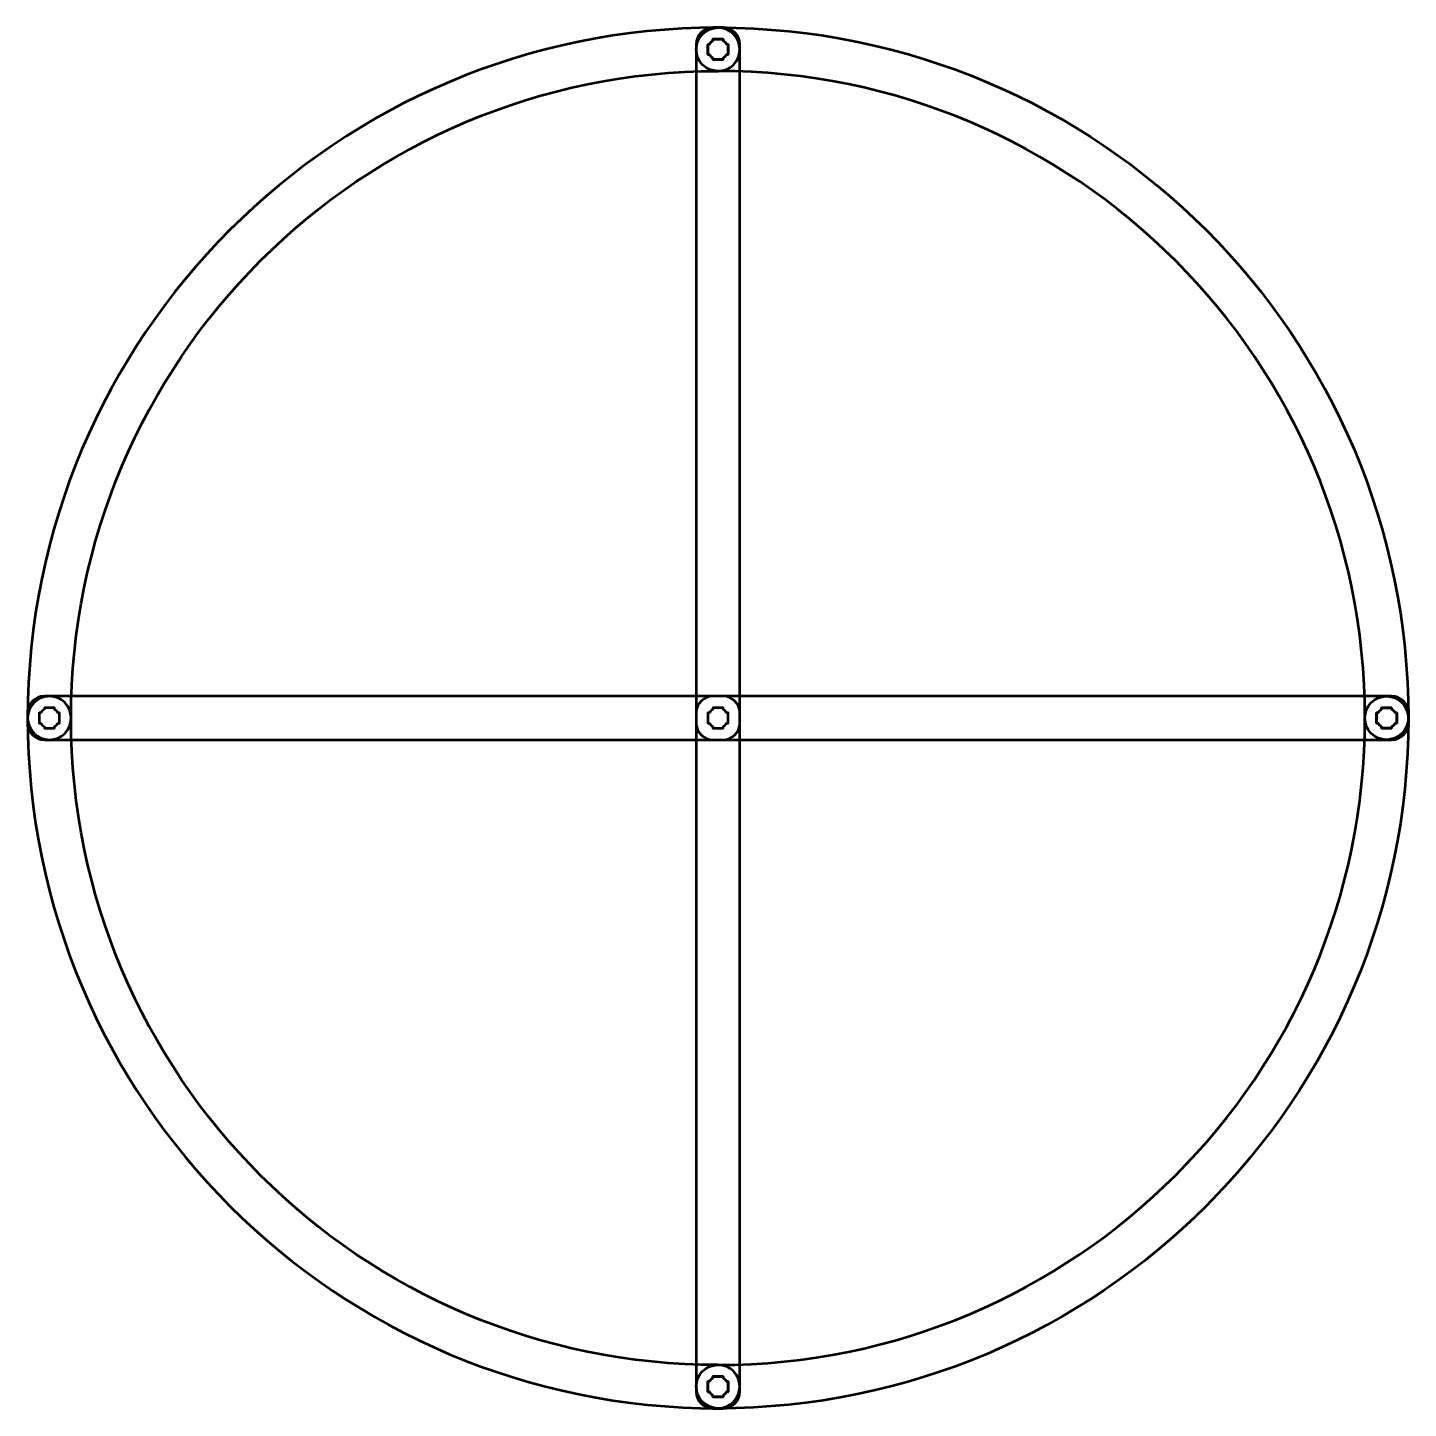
# Model space of a CAD drawing. Header units: centimetres. Extents: x -34 to 90, y -76 to 139.
# Drawn here: x 48.85 to 90.15, y -75.52 to -34.22 of the extents above; entities that cross this region are included whole.
import ezdxf

# ---------------------------------------------------------------- set-up
doc = ezdxf.new("R2010")
doc.units = ezdxf.units.CM
doc.header["$MEASUREMENT"] = 0
doc.layers.add('Layer 1', color=7, linetype='Continuous')

msp = doc.modelspace()

# ---------------------------------------------------------------- linework, layer by layer
at = {"layer": 'Layer 1', "color": 22, "lineweight": 53}
for points, knots in [([(69.50012, -35.52034), (58.81515, -35.52036), (50.15005, -44.18545), (50.15005, -54.87041), (50.15005, -54.87041), (50.15004, -55.22924), (49.85896, -55.52032), (49.50004, -55.52032), (49.50004, -55.52032), (49.14686, -55.52032), (48.85937, -55.23847), (48.85027, -54.87022), (48.85027, -54.87022), (48.85976, -43.46438), (58.09309, -34.2307), (69.4908, -34.22046), (69.4908, -34.22046), (69.85896, -34.22032), (70.15004, -34.5114), (70.15004, -34.87032), (70.15004, -34.87032), (70.15004, -35.22924), (69.85896, -35.52032), (69.50012, -35.52034)], [0, 0, 0, 0, 0.16666667, 0.16666667, 0.16666667, 0.16666667, 0.33333333, 0.33333333, 0.33333333, 0.33333333, 0.5, 0.5, 0.5, 0.5, 0.66666667, 0.66666667, 0.66666667, 0.66666667, 0.83333333, 0.83333333, 0.83333333, 0.83333333, 1, 1, 1, 1]), ([(69.49996, -35.52034), (80.18493, -35.52036), (88.85003, -44.18545), (88.85003, -54.87041), (88.85003, -54.87041), (88.85004, -55.22924), (89.14112, -55.52032), (89.50004, -55.52032), (89.50004, -55.52032), (89.85322, -55.52032), (90.14071, -55.23847), (90.14981, -54.87022), (90.14981, -54.87022), (90.14032, -43.46438), (80.90699, -34.2307), (69.50928, -34.22046), (69.50928, -34.22046), (69.14112, -34.22032), (68.85004, -34.5114), (68.85004, -34.87032), (68.85004, -34.87032), (68.85004, -35.22924), (69.14112, -35.52032), (69.49996, -35.52034)], [0, 0, 0, 0, 0.16666667, 0.16666667, 0.16666667, 0.16666667, 0.33333333, 0.33333333, 0.33333333, 0.33333333, 0.5, 0.5, 0.5, 0.5, 0.66666667, 0.66666667, 0.66666667, 0.66666667, 0.83333333, 0.83333333, 0.83333333, 0.83333333, 1, 1, 1, 1]), ([(69.80004, -34.72026), (69.80004, -34.72026), (69.75984, -34.72026), (69.75984, -34.72026), (69.75984, -34.72026), (69.73351, -34.67474), (69.69555, -34.63681), (69.65004, -34.61048), (69.65004, -34.61048), (69.65004, -34.61048), (69.65004, -34.57026), (69.65004, -34.57026), (69.65004, -34.57026), (69.65004, -34.57026), (69.35004, -34.57026), (69.35004, -34.57026), (69.35004, -34.57026), (69.35004, -34.57026), (69.35004, -34.61045), (69.35004, -34.61045), (69.35004, -34.61045), (69.30451, -34.63678), (69.26652, -34.67473), (69.24016, -34.72026), (69.24016, -34.72026), (69.24016, -34.72026), (69.20004, -34.72026), (69.20004, -34.72026), (69.20004, -34.72026), (69.20004, -34.72026), (69.20004, -34.86568), (69.20004, -34.86568), (69.20004, -34.86568), (69.20004, -34.86568), (69.19998, -34.87033), (69.19998, -34.87033), (69.19998, -34.87033), (69.19998, -34.87033), (69.20004, -34.87497), (69.20004, -34.87497), (69.20004, -34.87497), (69.20004, -34.87497), (69.20004, -35.02026), (69.20004, -35.02026), (69.20004, -35.02026), (69.20004, -35.02026), (69.24011, -35.02026), (69.24011, -35.02026), (69.24011, -35.02026), (69.26646, -35.06583), (69.30446, -35.10384), (69.35004, -35.1302), (69.35004, -35.1302), (69.35004, -35.1302), (69.35004, -35.17026), (69.35004, -35.17026), (69.35004, -35.17026), (69.35004, -35.17026), (69.49332, -35.17026), (69.49332, -35.17026), (69.49332, -35.17026), (69.49332, -35.17026), (69.49999, -35.17034), (69.49999, -35.17034), (69.49999, -35.17034), (69.49999, -35.17034), (69.50667, -35.17026), (69.50667, -35.17026), (69.50667, -35.17026), (69.50667, -35.17026), (69.65004, -35.17026), (69.65004, -35.17026), (69.65004, -35.17026), (69.65004, -35.17026), (69.65004, -35.13016), (69.65004, -35.13016), (69.65004, -35.13016), (69.69558, -35.1038), (69.73356, -35.06581), (69.75989, -35.02026), (69.75989, -35.02026), (69.75989, -35.02026), (69.80004, -35.02026), (69.80004, -35.02026), (69.80004, -35.02026), (69.80004, -35.02026), (69.80004, -34.72026), (69.80004, -34.72026)], [0, 0, 0, 0, 0.04545455, 0.04545455, 0.04545455, 0.04545455, 0.09090909, 0.09090909, 0.09090909, 0.09090909, 0.13636364, 0.13636364, 0.13636364, 0.13636364, 0.18181818, 0.18181818, 0.18181818, 0.18181818, 0.22727273, 0.22727273, 0.22727273, 0.22727273, 0.27272727, 0.27272727, 0.27272727, 0.27272727, 0.31818182, 0.31818182, 0.31818182, 0.31818182, 0.36363636, 0.36363636, 0.36363636, 0.36363636, 0.40909091, 0.40909091, 0.40909091, 0.40909091, 0.45454545, 0.45454545, 0.45454545, 0.45454545, 0.5, 0.5, 0.5, 0.5, 0.54545455, 0.54545455, 0.54545455, 0.54545455, 0.59090909, 0.59090909, 0.59090909, 0.59090909, 0.63636364, 0.63636364, 0.63636364, 0.63636364, 0.68181818, 0.68181818, 0.68181818, 0.68181818, 0.72727273, 0.72727273, 0.72727273, 0.72727273, 0.77272727, 0.77272727, 0.77272727, 0.77272727, 0.81818182, 0.81818182, 0.81818182, 0.81818182, 0.86363636, 0.86363636, 0.86363636, 0.86363636, 0.90909091, 0.90909091, 0.90909091, 0.90909091, 0.95454545, 0.95454545, 0.95454545, 0.95454545, 1, 1, 1, 1]), ([(69.20004, -34.72026), (69.20004, -34.72026), (69.24024, -34.72026), (69.24024, -34.72026), (69.24024, -34.72026), (69.26657, -34.67474), (69.30453, -34.63681), (69.35004, -34.61048), (69.35004, -34.61048), (69.35004, -34.61048), (69.35004, -34.57026), (69.35004, -34.57026), (69.35004, -34.57026), (69.35004, -34.57026), (69.65004, -34.57026), (69.65004, -34.57026), (69.65004, -34.57026), (69.65004, -34.57026), (69.65004, -34.61045), (69.65004, -34.61045), (69.65004, -34.61045), (69.69557, -34.63678), (69.73356, -34.67473), (69.75992, -34.72026), (69.75992, -34.72026), (69.75992, -34.72026), (69.80004, -34.72026), (69.80004, -34.72026), (69.80004, -34.72026), (69.80004, -34.72026), (69.80004, -34.86568), (69.80004, -34.86568), (69.80004, -34.86568), (69.80004, -34.86568), (69.8001, -34.87033), (69.8001, -34.87033), (69.8001, -34.87033), (69.8001, -34.87033), (69.80004, -34.87497), (69.80004, -34.87497), (69.80004, -34.87497), (69.80004, -34.87497), (69.80004, -35.02026), (69.80004, -35.02026), (69.80004, -35.02026), (69.80004, -35.02026), (69.75997, -35.02026), (69.75997, -35.02026), (69.75997, -35.02026), (69.73362, -35.06583), (69.69562, -35.10384), (69.65004, -35.1302), (69.65004, -35.1302), (69.65004, -35.1302), (69.65004, -35.17026), (69.65004, -35.17026), (69.65004, -35.17026), (69.65004, -35.17026), (69.50676, -35.17026), (69.50676, -35.17026), (69.50676, -35.17026), (69.50676, -35.17026), (69.50009, -35.17034), (69.50009, -35.17034), (69.50009, -35.17034), (69.50009, -35.17034), (69.49341, -35.17026), (69.49341, -35.17026), (69.49341, -35.17026), (69.49341, -35.17026), (69.35004, -35.17026), (69.35004, -35.17026), (69.35004, -35.17026), (69.35004, -35.17026), (69.35004, -35.13016), (69.35004, -35.13016), (69.35004, -35.13016), (69.3045, -35.1038), (69.26652, -35.06581), (69.24019, -35.02026), (69.24019, -35.02026), (69.24019, -35.02026), (69.20004, -35.02026), (69.20004, -35.02026), (69.20004, -35.02026), (69.20004, -35.02026), (69.20004, -34.72026), (69.20004, -34.72026)], [0, 0, 0, 0, 0.04545455, 0.04545455, 0.04545455, 0.04545455, 0.09090909, 0.09090909, 0.09090909, 0.09090909, 0.13636364, 0.13636364, 0.13636364, 0.13636364, 0.18181818, 0.18181818, 0.18181818, 0.18181818, 0.22727273, 0.22727273, 0.22727273, 0.22727273, 0.27272727, 0.27272727, 0.27272727, 0.27272727, 0.31818182, 0.31818182, 0.31818182, 0.31818182, 0.36363636, 0.36363636, 0.36363636, 0.36363636, 0.40909091, 0.40909091, 0.40909091, 0.40909091, 0.45454545, 0.45454545, 0.45454545, 0.45454545, 0.5, 0.5, 0.5, 0.5, 0.54545455, 0.54545455, 0.54545455, 0.54545455, 0.59090909, 0.59090909, 0.59090909, 0.59090909, 0.63636364, 0.63636364, 0.63636364, 0.63636364, 0.68181818, 0.68181818, 0.68181818, 0.68181818, 0.72727273, 0.72727273, 0.72727273, 0.72727273, 0.77272727, 0.77272727, 0.77272727, 0.77272727, 0.81818182, 0.81818182, 0.81818182, 0.81818182, 0.86363636, 0.86363636, 0.86363636, 0.86363636, 0.90909091, 0.90909091, 0.90909091, 0.90909091, 0.95454545, 0.95454545, 0.95454545, 0.95454545, 1, 1, 1, 1]), ([(50.15012, -54.87018), (50.15014, -65.55515), (58.81523, -74.22025), (69.50019, -74.22025), (69.50019, -74.22025), (69.85902, -74.22026), (70.1501, -74.51134), (70.1501, -74.87026), (70.1501, -74.87026), (70.1501, -75.22344), (69.86825, -75.51093), (69.5, -75.52003), (69.5, -75.52003), (58.09416, -75.51054), (48.86048, -66.27721), (48.85024, -54.8795), (48.85024, -54.8795), (48.8501, -54.51134), (49.14118, -54.22026), (49.5001, -54.22026), (49.5001, -54.22026), (49.85902, -54.22026), (50.1501, -54.51134), (50.15012, -54.87018)], [0, 0, 0, 0, 0.16666667, 0.16666667, 0.16666667, 0.16666667, 0.33333333, 0.33333333, 0.33333333, 0.33333333, 0.5, 0.5, 0.5, 0.5, 0.66666667, 0.66666667, 0.66666667, 0.66666667, 0.83333333, 0.83333333, 0.83333333, 0.83333333, 1, 1, 1, 1]), ([(88.84996, -54.87018), (88.84994, -65.55515), (80.18485, -74.22025), (69.49989, -74.22025), (69.49989, -74.22025), (69.14106, -74.22026), (68.84998, -74.51134), (68.84998, -74.87026), (68.84998, -74.87026), (68.84998, -75.22344), (69.13183, -75.51093), (69.50008, -75.52003), (69.50008, -75.52003), (80.90592, -75.51054), (90.1396, -66.27721), (90.14984, -54.8795), (90.14984, -54.8795), (90.14998, -54.51134), (89.8589, -54.22026), (89.49998, -54.22026), (89.49998, -54.22026), (89.14106, -54.22026), (88.84998, -54.51134), (88.84996, -54.87018)], [0, 0, 0, 0, 0.16666667, 0.16666667, 0.16666667, 0.16666667, 0.33333333, 0.33333333, 0.33333333, 0.33333333, 0.5, 0.5, 0.5, 0.5, 0.66666667, 0.66666667, 0.66666667, 0.66666667, 0.83333333, 0.83333333, 0.83333333, 0.83333333, 1, 1, 1, 1]), ([(49.35004, -55.17026), (49.35004, -55.17026), (49.35004, -55.13006), (49.35004, -55.13006), (49.35004, -55.13006), (49.30452, -55.10373), (49.26659, -55.06577), (49.24026, -55.02026), (49.24026, -55.02026), (49.24026, -55.02026), (49.20004, -55.02026), (49.20004, -55.02026), (49.20004, -55.02026), (49.20004, -55.02026), (49.20004, -54.72026), (49.20004, -54.72026), (49.20004, -54.72026), (49.20004, -54.72026), (49.24023, -54.72026), (49.24023, -54.72026), (49.24023, -54.72026), (49.26656, -54.67473), (49.30451, -54.63674), (49.35004, -54.61038), (49.35004, -54.61038), (49.35004, -54.61038), (49.35004, -54.57026), (49.35004, -54.57026), (49.35004, -54.57026), (49.35004, -54.57026), (49.49546, -54.57026), (49.49546, -54.57026), (49.49546, -54.57026), (49.49546, -54.57026), (49.50011, -54.5702), (49.50011, -54.5702), (49.50011, -54.5702), (49.50011, -54.5702), (49.50475, -54.57026), (49.50475, -54.57026), (49.50475, -54.57026), (49.50475, -54.57026), (49.65004, -54.57026), (49.65004, -54.57026), (49.65004, -54.57026), (49.65004, -54.57026), (49.65004, -54.61033), (49.65004, -54.61033), (49.65004, -54.61033), (49.69561, -54.63668), (49.73362, -54.67468), (49.75998, -54.72026), (49.75998, -54.72026), (49.75998, -54.72026), (49.80004, -54.72026), (49.80004, -54.72026), (49.80004, -54.72026), (49.80004, -54.72026), (49.80004, -54.86354), (49.80004, -54.86354), (49.80004, -54.86354), (49.80004, -54.86354), (49.80012, -54.87021), (49.80012, -54.87021), (49.80012, -54.87021), (49.80012, -54.87021), (49.80004, -54.87689), (49.80004, -54.87689), (49.80004, -54.87689), (49.80004, -54.87689), (49.80004, -55.02026), (49.80004, -55.02026), (49.80004, -55.02026), (49.80004, -55.02026), (49.75994, -55.02026), (49.75994, -55.02026), (49.75994, -55.02026), (49.73358, -55.0658), (49.69559, -55.10378), (49.65004, -55.13011), (49.65004, -55.13011), (49.65004, -55.13011), (49.65004, -55.17026), (49.65004, -55.17026), (49.65004, -55.17026), (49.65004, -55.17026), (49.35004, -55.17026), (49.35004, -55.17026)], [0, 0, 0, 0, 0.04545455, 0.04545455, 0.04545455, 0.04545455, 0.09090909, 0.09090909, 0.09090909, 0.09090909, 0.13636364, 0.13636364, 0.13636364, 0.13636364, 0.18181818, 0.18181818, 0.18181818, 0.18181818, 0.22727273, 0.22727273, 0.22727273, 0.22727273, 0.27272727, 0.27272727, 0.27272727, 0.27272727, 0.31818182, 0.31818182, 0.31818182, 0.31818182, 0.36363636, 0.36363636, 0.36363636, 0.36363636, 0.40909091, 0.40909091, 0.40909091, 0.40909091, 0.45454545, 0.45454545, 0.45454545, 0.45454545, 0.5, 0.5, 0.5, 0.5, 0.54545455, 0.54545455, 0.54545455, 0.54545455, 0.59090909, 0.59090909, 0.59090909, 0.59090909, 0.63636364, 0.63636364, 0.63636364, 0.63636364, 0.68181818, 0.68181818, 0.68181818, 0.68181818, 0.72727273, 0.72727273, 0.72727273, 0.72727273, 0.77272727, 0.77272727, 0.77272727, 0.77272727, 0.81818182, 0.81818182, 0.81818182, 0.81818182, 0.86363636, 0.86363636, 0.86363636, 0.86363636, 0.90909091, 0.90909091, 0.90909091, 0.90909091, 0.95454545, 0.95454545, 0.95454545, 0.95454545, 1, 1, 1, 1]), ([(49.20004, -54.72026), (49.20004, -54.72026), (49.24024, -54.72026), (49.24024, -54.72026), (49.24024, -54.72026), (49.26657, -54.67474), (49.30453, -54.63681), (49.35004, -54.61048), (49.35004, -54.61048), (49.35004, -54.61048), (49.35004, -54.57026), (49.35004, -54.57026), (49.35004, -54.57026), (49.35004, -54.57026), (49.65004, -54.57026), (49.65004, -54.57026), (49.65004, -54.57026), (49.65004, -54.57026), (49.65004, -54.61045), (49.65004, -54.61045), (49.65004, -54.61045), (49.69557, -54.63678), (49.73356, -54.67473), (49.75992, -54.72026), (49.75992, -54.72026), (49.75992, -54.72026), (49.80004, -54.72026), (49.80004, -54.72026), (49.80004, -54.72026), (49.80004, -54.72026), (49.80004, -54.86568), (49.80004, -54.86568), (49.80004, -54.86568), (49.80004, -54.86568), (49.8001, -54.87033), (49.8001, -54.87033), (49.8001, -54.87033), (49.8001, -54.87033), (49.80004, -54.87497), (49.80004, -54.87497), (49.80004, -54.87497), (49.80004, -54.87497), (49.80004, -55.02026), (49.80004, -55.02026), (49.80004, -55.02026), (49.80004, -55.02026), (49.75997, -55.02026), (49.75997, -55.02026), (49.75997, -55.02026), (49.73362, -55.06583), (49.69562, -55.10384), (49.65004, -55.1302), (49.65004, -55.1302), (49.65004, -55.1302), (49.65004, -55.17026), (49.65004, -55.17026), (49.65004, -55.17026), (49.65004, -55.17026), (49.50676, -55.17026), (49.50676, -55.17026), (49.50676, -55.17026), (49.50676, -55.17026), (49.50009, -55.17034), (49.50009, -55.17034), (49.50009, -55.17034), (49.50009, -55.17034), (49.49341, -55.17026), (49.49341, -55.17026), (49.49341, -55.17026), (49.49341, -55.17026), (49.35004, -55.17026), (49.35004, -55.17026), (49.35004, -55.17026), (49.35004, -55.17026), (49.35004, -55.13016), (49.35004, -55.13016), (49.35004, -55.13016), (49.3045, -55.1038), (49.26652, -55.06581), (49.24019, -55.02026), (49.24019, -55.02026), (49.24019, -55.02026), (49.20004, -55.02026), (49.20004, -55.02026), (49.20004, -55.02026), (49.20004, -55.02026), (49.20004, -54.72026), (49.20004, -54.72026)], [0, 0, 0, 0, 0.04545455, 0.04545455, 0.04545455, 0.04545455, 0.09090909, 0.09090909, 0.09090909, 0.09090909, 0.13636364, 0.13636364, 0.13636364, 0.13636364, 0.18181818, 0.18181818, 0.18181818, 0.18181818, 0.22727273, 0.22727273, 0.22727273, 0.22727273, 0.27272727, 0.27272727, 0.27272727, 0.27272727, 0.31818182, 0.31818182, 0.31818182, 0.31818182, 0.36363636, 0.36363636, 0.36363636, 0.36363636, 0.40909091, 0.40909091, 0.40909091, 0.40909091, 0.45454545, 0.45454545, 0.45454545, 0.45454545, 0.5, 0.5, 0.5, 0.5, 0.54545455, 0.54545455, 0.54545455, 0.54545455, 0.59090909, 0.59090909, 0.59090909, 0.59090909, 0.63636364, 0.63636364, 0.63636364, 0.63636364, 0.68181818, 0.68181818, 0.68181818, 0.68181818, 0.72727273, 0.72727273, 0.72727273, 0.72727273, 0.77272727, 0.77272727, 0.77272727, 0.77272727, 0.81818182, 0.81818182, 0.81818182, 0.81818182, 0.86363636, 0.86363636, 0.86363636, 0.86363636, 0.90909091, 0.90909091, 0.90909091, 0.90909091, 0.95454545, 0.95454545, 0.95454545, 0.95454545, 1, 1, 1, 1]), ([(89.65004, -55.17026), (89.65004, -55.17026), (89.65004, -55.13006), (89.65004, -55.13006), (89.65004, -55.13006), (89.69556, -55.10373), (89.73349, -55.06577), (89.75982, -55.02026), (89.75982, -55.02026), (89.75982, -55.02026), (89.80004, -55.02026), (89.80004, -55.02026), (89.80004, -55.02026), (89.80004, -55.02026), (89.80004, -54.72026), (89.80004, -54.72026), (89.80004, -54.72026), (89.80004, -54.72026), (89.75985, -54.72026), (89.75985, -54.72026), (89.75985, -54.72026), (89.73352, -54.67473), (89.69557, -54.63674), (89.65004, -54.61038), (89.65004, -54.61038), (89.65004, -54.61038), (89.65004, -54.57026), (89.65004, -54.57026), (89.65004, -54.57026), (89.65004, -54.57026), (89.50462, -54.57026), (89.50462, -54.57026), (89.50462, -54.57026), (89.50462, -54.57026), (89.49997, -54.5702), (89.49997, -54.5702), (89.49997, -54.5702), (89.49997, -54.5702), (89.49533, -54.57026), (89.49533, -54.57026), (89.49533, -54.57026), (89.49533, -54.57026), (89.35004, -54.57026), (89.35004, -54.57026), (89.35004, -54.57026), (89.35004, -54.57026), (89.35004, -54.61033), (89.35004, -54.61033), (89.35004, -54.61033), (89.30447, -54.63668), (89.26646, -54.67468), (89.2401, -54.72026), (89.2401, -54.72026), (89.2401, -54.72026), (89.20004, -54.72026), (89.20004, -54.72026), (89.20004, -54.72026), (89.20004, -54.72026), (89.20004, -54.86354), (89.20004, -54.86354), (89.20004, -54.86354), (89.20004, -54.86354), (89.19996, -54.87021), (89.19996, -54.87021), (89.19996, -54.87021), (89.19996, -54.87021), (89.20004, -54.87689), (89.20004, -54.87689), (89.20004, -54.87689), (89.20004, -54.87689), (89.20004, -55.02026), (89.20004, -55.02026), (89.20004, -55.02026), (89.20004, -55.02026), (89.24014, -55.02026), (89.24014, -55.02026), (89.24014, -55.02026), (89.2665, -55.0658), (89.30449, -55.10378), (89.35004, -55.13011), (89.35004, -55.13011), (89.35004, -55.13011), (89.35004, -55.17026), (89.35004, -55.17026), (89.35004, -55.17026), (89.35004, -55.17026), (89.65004, -55.17026), (89.65004, -55.17026)], [0, 0, 0, 0, 0.04545455, 0.04545455, 0.04545455, 0.04545455, 0.09090909, 0.09090909, 0.09090909, 0.09090909, 0.13636364, 0.13636364, 0.13636364, 0.13636364, 0.18181818, 0.18181818, 0.18181818, 0.18181818, 0.22727273, 0.22727273, 0.22727273, 0.22727273, 0.27272727, 0.27272727, 0.27272727, 0.27272727, 0.31818182, 0.31818182, 0.31818182, 0.31818182, 0.36363636, 0.36363636, 0.36363636, 0.36363636, 0.40909091, 0.40909091, 0.40909091, 0.40909091, 0.45454545, 0.45454545, 0.45454545, 0.45454545, 0.5, 0.5, 0.5, 0.5, 0.54545455, 0.54545455, 0.54545455, 0.54545455, 0.59090909, 0.59090909, 0.59090909, 0.59090909, 0.63636364, 0.63636364, 0.63636364, 0.63636364, 0.68181818, 0.68181818, 0.68181818, 0.68181818, 0.72727273, 0.72727273, 0.72727273, 0.72727273, 0.77272727, 0.77272727, 0.77272727, 0.77272727, 0.81818182, 0.81818182, 0.81818182, 0.81818182, 0.86363636, 0.86363636, 0.86363636, 0.86363636, 0.90909091, 0.90909091, 0.90909091, 0.90909091, 0.95454545, 0.95454545, 0.95454545, 0.95454545, 1, 1, 1, 1]), ([(89.80004, -54.72026), (89.80004, -54.72026), (89.75984, -54.72026), (89.75984, -54.72026), (89.75984, -54.72026), (89.73351, -54.67474), (89.69555, -54.63681), (89.65004, -54.61048), (89.65004, -54.61048), (89.65004, -54.61048), (89.65004, -54.57026), (89.65004, -54.57026), (89.65004, -54.57026), (89.65004, -54.57026), (89.35004, -54.57026), (89.35004, -54.57026), (89.35004, -54.57026), (89.35004, -54.57026), (89.35004, -54.61045), (89.35004, -54.61045), (89.35004, -54.61045), (89.30451, -54.63678), (89.26652, -54.67473), (89.24016, -54.72026), (89.24016, -54.72026), (89.24016, -54.72026), (89.20004, -54.72026), (89.20004, -54.72026), (89.20004, -54.72026), (89.20004, -54.72026), (89.20004, -54.86568), (89.20004, -54.86568), (89.20004, -54.86568), (89.20004, -54.86568), (89.19998, -54.87033), (89.19998, -54.87033), (89.19998, -54.87033), (89.19998, -54.87033), (89.20004, -54.87497), (89.20004, -54.87497), (89.20004, -54.87497), (89.20004, -54.87497), (89.20004, -55.02026), (89.20004, -55.02026), (89.20004, -55.02026), (89.20004, -55.02026), (89.24011, -55.02026), (89.24011, -55.02026), (89.24011, -55.02026), (89.26646, -55.06583), (89.30446, -55.10384), (89.35004, -55.1302), (89.35004, -55.1302), (89.35004, -55.1302), (89.35004, -55.17026), (89.35004, -55.17026), (89.35004, -55.17026), (89.35004, -55.17026), (89.49332, -55.17026), (89.49332, -55.17026), (89.49332, -55.17026), (89.49332, -55.17026), (89.49999, -55.17034), (89.49999, -55.17034), (89.49999, -55.17034), (89.49999, -55.17034), (89.50667, -55.17026), (89.50667, -55.17026), (89.50667, -55.17026), (89.50667, -55.17026), (89.65004, -55.17026), (89.65004, -55.17026), (89.65004, -55.17026), (89.65004, -55.17026), (89.65004, -55.13016), (89.65004, -55.13016), (89.65004, -55.13016), (89.69558, -55.1038), (89.73356, -55.06581), (89.75989, -55.02026), (89.75989, -55.02026), (89.75989, -55.02026), (89.80004, -55.02026), (89.80004, -55.02026), (89.80004, -55.02026), (89.80004, -55.02026), (89.80004, -54.72026), (89.80004, -54.72026)], [0, 0, 0, 0, 0.04545455, 0.04545455, 0.04545455, 0.04545455, 0.09090909, 0.09090909, 0.09090909, 0.09090909, 0.13636364, 0.13636364, 0.13636364, 0.13636364, 0.18181818, 0.18181818, 0.18181818, 0.18181818, 0.22727273, 0.22727273, 0.22727273, 0.22727273, 0.27272727, 0.27272727, 0.27272727, 0.27272727, 0.31818182, 0.31818182, 0.31818182, 0.31818182, 0.36363636, 0.36363636, 0.36363636, 0.36363636, 0.40909091, 0.40909091, 0.40909091, 0.40909091, 0.45454545, 0.45454545, 0.45454545, 0.45454545, 0.5, 0.5, 0.5, 0.5, 0.54545455, 0.54545455, 0.54545455, 0.54545455, 0.59090909, 0.59090909, 0.59090909, 0.59090909, 0.63636364, 0.63636364, 0.63636364, 0.63636364, 0.68181818, 0.68181818, 0.68181818, 0.68181818, 0.72727273, 0.72727273, 0.72727273, 0.72727273, 0.77272727, 0.77272727, 0.77272727, 0.77272727, 0.81818182, 0.81818182, 0.81818182, 0.81818182, 0.86363636, 0.86363636, 0.86363636, 0.86363636, 0.90909091, 0.90909091, 0.90909091, 0.90909091, 0.95454545, 0.95454545, 0.95454545, 0.95454545, 1, 1, 1, 1]), ([(69.65004, -75.17026), (69.65004, -75.17026), (69.65004, -75.13006), (69.65004, -75.13006), (69.65004, -75.13006), (69.69556, -75.10373), (69.73349, -75.06577), (69.75982, -75.02026), (69.75982, -75.02026), (69.75982, -75.02026), (69.80004, -75.02026), (69.80004, -75.02026), (69.80004, -75.02026), (69.80004, -75.02026), (69.80004, -74.72026), (69.80004, -74.72026), (69.80004, -74.72026), (69.80004, -74.72026), (69.75985, -74.72026), (69.75985, -74.72026), (69.75985, -74.72026), (69.73352, -74.67473), (69.69557, -74.63674), (69.65004, -74.61038), (69.65004, -74.61038), (69.65004, -74.61038), (69.65004, -74.57026), (69.65004, -74.57026), (69.65004, -74.57026), (69.65004, -74.57026), (69.50462, -74.57026), (69.50462, -74.57026), (69.50462, -74.57026), (69.50462, -74.57026), (69.49997, -74.5702), (69.49997, -74.5702), (69.49997, -74.5702), (69.49997, -74.5702), (69.49533, -74.57026), (69.49533, -74.57026), (69.49533, -74.57026), (69.49533, -74.57026), (69.35004, -74.57026), (69.35004, -74.57026), (69.35004, -74.57026), (69.35004, -74.57026), (69.35004, -74.61033), (69.35004, -74.61033), (69.35004, -74.61033), (69.30447, -74.63668), (69.26646, -74.67468), (69.2401, -74.72026), (69.2401, -74.72026), (69.2401, -74.72026), (69.20004, -74.72026), (69.20004, -74.72026), (69.20004, -74.72026), (69.20004, -74.72026), (69.20004, -74.86354), (69.20004, -74.86354), (69.20004, -74.86354), (69.20004, -74.86354), (69.19996, -74.87021), (69.19996, -74.87021), (69.19996, -74.87021), (69.19996, -74.87021), (69.20004, -74.87689), (69.20004, -74.87689), (69.20004, -74.87689), (69.20004, -74.87689), (69.20004, -75.02026), (69.20004, -75.02026), (69.20004, -75.02026), (69.20004, -75.02026), (69.24014, -75.02026), (69.24014, -75.02026), (69.24014, -75.02026), (69.2665, -75.0658), (69.30449, -75.10378), (69.35004, -75.13011), (69.35004, -75.13011), (69.35004, -75.13011), (69.35004, -75.17026), (69.35004, -75.17026), (69.35004, -75.17026), (69.35004, -75.17026), (69.65004, -75.17026), (69.65004, -75.17026)], [0, 0, 0, 0, 0.04545455, 0.04545455, 0.04545455, 0.04545455, 0.09090909, 0.09090909, 0.09090909, 0.09090909, 0.13636364, 0.13636364, 0.13636364, 0.13636364, 0.18181818, 0.18181818, 0.18181818, 0.18181818, 0.22727273, 0.22727273, 0.22727273, 0.22727273, 0.27272727, 0.27272727, 0.27272727, 0.27272727, 0.31818182, 0.31818182, 0.31818182, 0.31818182, 0.36363636, 0.36363636, 0.36363636, 0.36363636, 0.40909091, 0.40909091, 0.40909091, 0.40909091, 0.45454545, 0.45454545, 0.45454545, 0.45454545, 0.5, 0.5, 0.5, 0.5, 0.54545455, 0.54545455, 0.54545455, 0.54545455, 0.59090909, 0.59090909, 0.59090909, 0.59090909, 0.63636364, 0.63636364, 0.63636364, 0.63636364, 0.68181818, 0.68181818, 0.68181818, 0.68181818, 0.72727273, 0.72727273, 0.72727273, 0.72727273, 0.77272727, 0.77272727, 0.77272727, 0.77272727, 0.81818182, 0.81818182, 0.81818182, 0.81818182, 0.86363636, 0.86363636, 0.86363636, 0.86363636, 0.90909091, 0.90909091, 0.90909091, 0.90909091, 0.95454545, 0.95454545, 0.95454545, 0.95454545, 1, 1, 1, 1]), ([(69.35004, -75.17026), (69.35004, -75.17026), (69.35004, -75.13006), (69.35004, -75.13006), (69.35004, -75.13006), (69.30452, -75.10373), (69.26659, -75.06577), (69.24026, -75.02026), (69.24026, -75.02026), (69.24026, -75.02026), (69.20004, -75.02026), (69.20004, -75.02026), (69.20004, -75.02026), (69.20004, -75.02026), (69.20004, -74.72026), (69.20004, -74.72026), (69.20004, -74.72026), (69.20004, -74.72026), (69.24023, -74.72026), (69.24023, -74.72026), (69.24023, -74.72026), (69.26656, -74.67473), (69.30451, -74.63674), (69.35004, -74.61038), (69.35004, -74.61038), (69.35004, -74.61038), (69.35004, -74.57026), (69.35004, -74.57026), (69.35004, -74.57026), (69.35004, -74.57026), (69.49546, -74.57026), (69.49546, -74.57026), (69.49546, -74.57026), (69.49546, -74.57026), (69.50011, -74.5702), (69.50011, -74.5702), (69.50011, -74.5702), (69.50011, -74.5702), (69.50475, -74.57026), (69.50475, -74.57026), (69.50475, -74.57026), (69.50475, -74.57026), (69.65004, -74.57026), (69.65004, -74.57026), (69.65004, -74.57026), (69.65004, -74.57026), (69.65004, -74.61033), (69.65004, -74.61033), (69.65004, -74.61033), (69.69561, -74.63668), (69.73362, -74.67468), (69.75998, -74.72026), (69.75998, -74.72026), (69.75998, -74.72026), (69.80004, -74.72026), (69.80004, -74.72026), (69.80004, -74.72026), (69.80004, -74.72026), (69.80004, -74.86354), (69.80004, -74.86354), (69.80004, -74.86354), (69.80004, -74.86354), (69.80012, -74.87021), (69.80012, -74.87021), (69.80012, -74.87021), (69.80012, -74.87021), (69.80004, -74.87689), (69.80004, -74.87689), (69.80004, -74.87689), (69.80004, -74.87689), (69.80004, -75.02026), (69.80004, -75.02026), (69.80004, -75.02026), (69.80004, -75.02026), (69.75994, -75.02026), (69.75994, -75.02026), (69.75994, -75.02026), (69.73358, -75.0658), (69.69559, -75.10378), (69.65004, -75.13011), (69.65004, -75.13011), (69.65004, -75.13011), (69.65004, -75.17026), (69.65004, -75.17026), (69.65004, -75.17026), (69.65004, -75.17026), (69.35004, -75.17026), (69.35004, -75.17026)], [0, 0, 0, 0, 0.04545455, 0.04545455, 0.04545455, 0.04545455, 0.09090909, 0.09090909, 0.09090909, 0.09090909, 0.13636364, 0.13636364, 0.13636364, 0.13636364, 0.18181818, 0.18181818, 0.18181818, 0.18181818, 0.22727273, 0.22727273, 0.22727273, 0.22727273, 0.27272727, 0.27272727, 0.27272727, 0.27272727, 0.31818182, 0.31818182, 0.31818182, 0.31818182, 0.36363636, 0.36363636, 0.36363636, 0.36363636, 0.40909091, 0.40909091, 0.40909091, 0.40909091, 0.45454545, 0.45454545, 0.45454545, 0.45454545, 0.5, 0.5, 0.5, 0.5, 0.54545455, 0.54545455, 0.54545455, 0.54545455, 0.59090909, 0.59090909, 0.59090909, 0.59090909, 0.63636364, 0.63636364, 0.63636364, 0.63636364, 0.68181818, 0.68181818, 0.68181818, 0.68181818, 0.72727273, 0.72727273, 0.72727273, 0.72727273, 0.77272727, 0.77272727, 0.77272727, 0.77272727, 0.81818182, 0.81818182, 0.81818182, 0.81818182, 0.86363636, 0.86363636, 0.86363636, 0.86363636, 0.90909091, 0.90909091, 0.90909091, 0.90909091, 0.95454545, 0.95454545, 0.95454545, 0.95454545, 1, 1, 1, 1])]:
    msp.add_open_spline(points, degree=3, knots=knots, dxfattribs=at)
at = {"layer": 'Layer 1', "lineweight": 53}
for points, knots in [([(68.84995, -55.02012), (68.84995, -55.02012), (68.84995, -34.72019), (68.84995, -34.72019), (68.84995, -34.72019), (68.84995, -34.44319), (69.07304, -34.22009), (69.35004, -34.22009), (69.35004, -34.22009), (69.35004, -34.22009), (69.65005, -34.22009), (69.65005, -34.22009), (69.65005, -34.22009), (69.92701, -34.22009), (70.14997, -34.44319), (70.14997, -34.72019), (70.14997, -34.72019), (70.14997, -34.72019), (70.14997, -55.02012), (70.14997, -55.02012), (70.14997, -55.02012), (70.14997, -55.29712), (69.92701, -55.52021), (69.65005, -55.52021), (69.65005, -55.52021), (69.65005, -55.52021), (69.35004, -55.52021), (69.35004, -55.52021), (69.35004, -55.52021), (69.07304, -55.52021), (68.84995, -55.29712), (68.84995, -55.02012)], [0, 0, 0, 0, 0.125, 0.125, 0.125, 0.125, 0.25, 0.25, 0.25, 0.25, 0.375, 0.375, 0.375, 0.375, 0.5, 0.5, 0.5, 0.5, 0.625, 0.625, 0.625, 0.625, 0.75, 0.75, 0.75, 0.75, 0.875, 0.875, 0.875, 0.875, 1, 1, 1, 1]), ([(69.79998, -35.02019), (69.79998, -35.02019), (69.75987, -35.02019), (69.75987, -35.02019), (69.75987, -35.02019), (69.73355, -35.06581), (69.69552, -35.1037), (69.65005, -35.13001), (69.65005, -35.13001), (69.65005, -35.13001), (69.65005, -35.17027), (69.65005, -35.17027), (69.65005, -35.17027), (69.65005, -35.17027), (69.49997, -35.17027), (69.49997, -35.17027), (69.49997, -35.17027), (69.49997, -35.17027), (69.35004, -35.17027), (69.35004, -35.17027), (69.35004, -35.17027), (69.35004, -35.17027), (69.35004, -35.13001), (69.35004, -35.13001), (69.35004, -35.13001), (69.30443, -35.1037), (69.26651, -35.06581), (69.24019, -35.02019), (69.24019, -35.02019), (69.24019, -35.02019), (69.19997, -35.02019), (69.19997, -35.02019), (69.19997, -35.02019), (69.19997, -35.02019), (69.19997, -34.87026), (69.19997, -34.87026), (69.19997, -34.87026), (69.19997, -34.87026), (69.19997, -34.72019), (69.19997, -34.72019), (69.19997, -34.72019), (69.19997, -34.72019), (69.24019, -34.72019), (69.24019, -34.72019), (69.24019, -34.72019), (69.26651, -34.67472), (69.30443, -34.63669), (69.35004, -34.61037), (69.35004, -34.61037), (69.35004, -34.61037), (69.35004, -34.57026), (69.35004, -34.57026), (69.35004, -34.57026), (69.35004, -34.57026), (69.49997, -34.57026), (69.49997, -34.57026), (69.49997, -34.57026), (69.49997, -34.57026), (69.65005, -34.57026), (69.65005, -34.57026), (69.65005, -34.57026), (69.65005, -34.57026), (69.65005, -34.61037), (69.65005, -34.61037), (69.65005, -34.61037), (69.69552, -34.63669), (69.73355, -34.67472), (69.75987, -34.72019), (69.75987, -34.72019), (69.75987, -34.72019), (69.79998, -34.72019), (69.79998, -34.72019), (69.79998, -34.72019), (69.79998, -34.72019), (69.79998, -34.87026), (69.79998, -34.87026), (69.79998, -34.87026), (69.79998, -34.87026), (69.79998, -35.02019), (69.79998, -35.02019)], [0, 0, 0, 0, 0.05, 0.05, 0.05, 0.05, 0.1, 0.1, 0.1, 0.1, 0.15, 0.15, 0.15, 0.15, 0.2, 0.2, 0.2, 0.2, 0.25, 0.25, 0.25, 0.25, 0.3, 0.3, 0.3, 0.3, 0.35, 0.35, 0.35, 0.35, 0.4, 0.4, 0.4, 0.4, 0.45, 0.45, 0.45, 0.45, 0.5, 0.5, 0.5, 0.5, 0.55, 0.55, 0.55, 0.55, 0.6, 0.6, 0.6, 0.6, 0.65, 0.65, 0.65, 0.65, 0.7, 0.7, 0.7, 0.7, 0.75, 0.75, 0.75, 0.75, 0.8, 0.8, 0.8, 0.8, 0.85, 0.85, 0.85, 0.85, 0.9, 0.9, 0.9, 0.9, 0.95, 0.95, 0.95, 0.95, 1, 1, 1, 1]), ([(49.35004, -54.22024), (49.35004, -54.22024), (69.64997, -54.22024), (69.64997, -54.22024), (69.64997, -54.22024), (69.92697, -54.22024), (70.15007, -54.44333), (70.15007, -54.72033), (70.15007, -54.72033), (70.15007, -54.72033), (70.15007, -55.02034), (70.15007, -55.02034), (70.15007, -55.02034), (70.15007, -55.2973), (69.92697, -55.52026), (69.64997, -55.52026), (69.64997, -55.52026), (69.64997, -55.52026), (49.35004, -55.52026), (49.35004, -55.52026), (49.35004, -55.52026), (49.07304, -55.52026), (48.84995, -55.2973), (48.84995, -55.02034), (48.84995, -55.02034), (48.84995, -55.02034), (48.84995, -54.72033), (48.84995, -54.72033), (48.84995, -54.72033), (48.84995, -54.44333), (49.07304, -54.22024), (49.35004, -54.22024)], [0, 0, 0, 0, 0.125, 0.125, 0.125, 0.125, 0.25, 0.25, 0.25, 0.25, 0.375, 0.375, 0.375, 0.375, 0.5, 0.5, 0.5, 0.5, 0.625, 0.625, 0.625, 0.625, 0.75, 0.75, 0.75, 0.75, 0.875, 0.875, 0.875, 0.875, 1, 1, 1, 1]), ([(68.84994, -75.0202), (68.84994, -75.0202), (68.84994, -54.72027), (68.84994, -54.72027), (68.84994, -54.72027), (68.84994, -54.44327), (69.07303, -54.22017), (69.35003, -54.22017), (69.35003, -54.22017), (69.35003, -54.22017), (69.65004, -54.22017), (69.65004, -54.22017), (69.65004, -54.22017), (69.927, -54.22017), (70.14996, -54.44327), (70.14996, -54.72027), (70.14996, -54.72027), (70.14996, -54.72027), (70.14996, -75.0202), (70.14996, -75.0202), (70.14996, -75.0202), (70.14996, -75.2972), (69.927, -75.52029), (69.65004, -75.52029), (69.65004, -75.52029), (69.65004, -75.52029), (69.35003, -75.52029), (69.35003, -75.52029), (69.35003, -75.52029), (69.07303, -75.52029), (68.84994, -75.2972), (68.84994, -75.0202)], [0, 0, 0, 0, 0.125, 0.125, 0.125, 0.125, 0.25, 0.25, 0.25, 0.25, 0.375, 0.375, 0.375, 0.375, 0.5, 0.5, 0.5, 0.5, 0.625, 0.625, 0.625, 0.625, 0.75, 0.75, 0.75, 0.75, 0.875, 0.875, 0.875, 0.875, 1, 1, 1, 1]), ([(69.35019, -54.22016), (69.35019, -54.22016), (89.65012, -54.22016), (89.65012, -54.22016), (89.65012, -54.22016), (89.92712, -54.22016), (90.15022, -54.44325), (90.15022, -54.72025), (90.15022, -54.72025), (90.15022, -54.72025), (90.15022, -55.02026), (90.15022, -55.02026), (90.15022, -55.02026), (90.15022, -55.29722), (89.92712, -55.52018), (89.65012, -55.52018), (89.65012, -55.52018), (89.65012, -55.52018), (69.35019, -55.52018), (69.35019, -55.52018), (69.35019, -55.52018), (69.07319, -55.52018), (68.8501, -55.29722), (68.8501, -55.02026), (68.8501, -55.02026), (68.8501, -55.02026), (68.8501, -54.72025), (68.8501, -54.72025), (68.8501, -54.72025), (68.8501, -54.44325), (69.07319, -54.22016), (69.35019, -54.22016)], [0, 0, 0, 0, 0.125, 0.125, 0.125, 0.125, 0.25, 0.25, 0.25, 0.25, 0.375, 0.375, 0.375, 0.375, 0.5, 0.5, 0.5, 0.5, 0.625, 0.625, 0.625, 0.625, 0.75, 0.75, 0.75, 0.75, 0.875, 0.875, 0.875, 0.875, 1, 1, 1, 1]), ([(49.35004, -55.17027), (49.35004, -55.17027), (49.35004, -55.13016), (49.35004, -55.13016), (49.35004, -55.13016), (49.30443, -55.10384), (49.26651, -55.06581), (49.24019, -55.02034), (49.24019, -55.02034), (49.24019, -55.02034), (49.19997, -55.02034), (49.19997, -55.02034), (49.19997, -55.02034), (49.19997, -55.02034), (49.19997, -54.87026), (49.19997, -54.87026), (49.19997, -54.87026), (49.19997, -54.87026), (49.19997, -54.72033), (49.19997, -54.72033), (49.19997, -54.72033), (49.19997, -54.72033), (49.24019, -54.72033), (49.24019, -54.72033), (49.24019, -54.72033), (49.26651, -54.67472), (49.30443, -54.6368), (49.35004, -54.61048), (49.35004, -54.61048), (49.35004, -54.61048), (49.35004, -54.57026), (49.35004, -54.57026), (49.35004, -54.57026), (49.35004, -54.57026), (49.49997, -54.57026), (49.49997, -54.57026), (49.49997, -54.57026), (49.49997, -54.57026), (49.65005, -54.57026), (49.65005, -54.57026), (49.65005, -54.57026), (49.65005, -54.57026), (49.65005, -54.61048), (49.65005, -54.61048), (49.65005, -54.61048), (49.69552, -54.6368), (49.73355, -54.67472), (49.75987, -54.72033), (49.75987, -54.72033), (49.75987, -54.72033), (49.79998, -54.72033), (49.79998, -54.72033), (49.79998, -54.72033), (49.79998, -54.72033), (49.79998, -54.87026), (49.79998, -54.87026), (49.79998, -54.87026), (49.79998, -54.87026), (49.79998, -55.02034), (49.79998, -55.02034), (49.79998, -55.02034), (49.79998, -55.02034), (49.75987, -55.02034), (49.75987, -55.02034), (49.75987, -55.02034), (49.73355, -55.06581), (49.69552, -55.10384), (49.65005, -55.13016), (49.65005, -55.13016), (49.65005, -55.13016), (49.65005, -55.17027), (49.65005, -55.17027), (49.65005, -55.17027), (49.65005, -55.17027), (49.49997, -55.17027), (49.49997, -55.17027), (49.49997, -55.17027), (49.49997, -55.17027), (49.35004, -55.17027), (49.35004, -55.17027)], [0, 0, 0, 0, 0.05, 0.05, 0.05, 0.05, 0.1, 0.1, 0.1, 0.1, 0.15, 0.15, 0.15, 0.15, 0.2, 0.2, 0.2, 0.2, 0.25, 0.25, 0.25, 0.25, 0.3, 0.3, 0.3, 0.3, 0.35, 0.35, 0.35, 0.35, 0.4, 0.4, 0.4, 0.4, 0.45, 0.45, 0.45, 0.45, 0.5, 0.5, 0.5, 0.5, 0.55, 0.55, 0.55, 0.55, 0.6, 0.6, 0.6, 0.6, 0.65, 0.65, 0.65, 0.65, 0.7, 0.7, 0.7, 0.7, 0.75, 0.75, 0.75, 0.75, 0.8, 0.8, 0.8, 0.8, 0.85, 0.85, 0.85, 0.85, 0.9, 0.9, 0.9, 0.9, 0.95, 0.95, 0.95, 0.95, 1, 1, 1, 1]), ([(69.34997, -55.17027), (69.34997, -55.17027), (69.34997, -55.13016), (69.34997, -55.13016), (69.34997, -55.13016), (69.30435, -55.10384), (69.26646, -55.06581), (69.24015, -55.02034), (69.24015, -55.02034), (69.24015, -55.02034), (69.19989, -55.02034), (69.19989, -55.02034), (69.19989, -55.02034), (69.19989, -55.02034), (69.19989, -54.87026), (69.19989, -54.87026), (69.19989, -54.87026), (69.19989, -54.87026), (69.19989, -54.72033), (69.19989, -54.72033), (69.19989, -54.72033), (69.19989, -54.72033), (69.24015, -54.72033), (69.24015, -54.72033), (69.24015, -54.72033), (69.26646, -54.67472), (69.30435, -54.6368), (69.34997, -54.61048), (69.34997, -54.61048), (69.34997, -54.61048), (69.34997, -54.57026), (69.34997, -54.57026), (69.34997, -54.57026), (69.34997, -54.57026), (69.4999, -54.57026), (69.4999, -54.57026), (69.4999, -54.57026), (69.4999, -54.57026), (69.64997, -54.57026), (69.64997, -54.57026), (69.64997, -54.57026), (69.64997, -54.57026), (69.64997, -54.61048), (69.64997, -54.61048), (69.64997, -54.61048), (69.69544, -54.6368), (69.73347, -54.67472), (69.75979, -54.72033), (69.75979, -54.72033), (69.75979, -54.72033), (69.7999, -54.72033), (69.7999, -54.72033), (69.7999, -54.72033), (69.7999, -54.72033), (69.7999, -54.87026), (69.7999, -54.87026), (69.7999, -54.87026), (69.7999, -54.87026), (69.7999, -55.02034), (69.7999, -55.02034), (69.7999, -55.02034), (69.7999, -55.02034), (69.75979, -55.02034), (69.75979, -55.02034), (69.75979, -55.02034), (69.73347, -55.06581), (69.69544, -55.10384), (69.64997, -55.13016), (69.64997, -55.13016), (69.64997, -55.13016), (69.64997, -55.17027), (69.64997, -55.17027), (69.64997, -55.17027), (69.64997, -55.17027), (69.4999, -55.17027), (69.4999, -55.17027), (69.4999, -55.17027), (69.4999, -55.17027), (69.34997, -55.17027), (69.34997, -55.17027)], [0, 0, 0, 0, 0.05, 0.05, 0.05, 0.05, 0.1, 0.1, 0.1, 0.1, 0.15, 0.15, 0.15, 0.15, 0.2, 0.2, 0.2, 0.2, 0.25, 0.25, 0.25, 0.25, 0.3, 0.3, 0.3, 0.3, 0.35, 0.35, 0.35, 0.35, 0.4, 0.4, 0.4, 0.4, 0.45, 0.45, 0.45, 0.45, 0.5, 0.5, 0.5, 0.5, 0.55, 0.55, 0.55, 0.55, 0.6, 0.6, 0.6, 0.6, 0.65, 0.65, 0.65, 0.65, 0.7, 0.7, 0.7, 0.7, 0.75, 0.75, 0.75, 0.75, 0.8, 0.8, 0.8, 0.8, 0.85, 0.85, 0.85, 0.85, 0.9, 0.9, 0.9, 0.9, 0.95, 0.95, 0.95, 0.95, 1, 1, 1, 1]), ([(69.79997, -55.02027), (69.79997, -55.02027), (69.75986, -55.02027), (69.75986, -55.02027), (69.75986, -55.02027), (69.73354, -55.06589), (69.69551, -55.10378), (69.65004, -55.13009), (69.65004, -55.13009), (69.65004, -55.13009), (69.65004, -55.17035), (69.65004, -55.17035), (69.65004, -55.17035), (69.65004, -55.17035), (69.49996, -55.17035), (69.49996, -55.17035), (69.49996, -55.17035), (69.49996, -55.17035), (69.35003, -55.17035), (69.35003, -55.17035), (69.35003, -55.17035), (69.35003, -55.17035), (69.35003, -55.13009), (69.35003, -55.13009), (69.35003, -55.13009), (69.30442, -55.10378), (69.2665, -55.06589), (69.24018, -55.02027), (69.24018, -55.02027), (69.24018, -55.02027), (69.19996, -55.02027), (69.19996, -55.02027), (69.19996, -55.02027), (69.19996, -55.02027), (69.19996, -54.87034), (69.19996, -54.87034), (69.19996, -54.87034), (69.19996, -54.87034), (69.19996, -54.72027), (69.19996, -54.72027), (69.19996, -54.72027), (69.19996, -54.72027), (69.24018, -54.72027), (69.24018, -54.72027), (69.24018, -54.72027), (69.2665, -54.6748), (69.30442, -54.63677), (69.35003, -54.61045), (69.35003, -54.61045), (69.35003, -54.61045), (69.35003, -54.57034), (69.35003, -54.57034), (69.35003, -54.57034), (69.35003, -54.57034), (69.49996, -54.57034), (69.49996, -54.57034), (69.49996, -54.57034), (69.49996, -54.57034), (69.65004, -54.57034), (69.65004, -54.57034), (69.65004, -54.57034), (69.65004, -54.57034), (69.65004, -54.61045), (69.65004, -54.61045), (69.65004, -54.61045), (69.69551, -54.63677), (69.73354, -54.6748), (69.75986, -54.72027), (69.75986, -54.72027), (69.75986, -54.72027), (69.79997, -54.72027), (69.79997, -54.72027), (69.79997, -54.72027), (69.79997, -54.72027), (69.79997, -54.87034), (69.79997, -54.87034), (69.79997, -54.87034), (69.79997, -54.87034), (69.79997, -55.02027), (69.79997, -55.02027)], [0, 0, 0, 0, 0.05, 0.05, 0.05, 0.05, 0.1, 0.1, 0.1, 0.1, 0.15, 0.15, 0.15, 0.15, 0.2, 0.2, 0.2, 0.2, 0.25, 0.25, 0.25, 0.25, 0.3, 0.3, 0.3, 0.3, 0.35, 0.35, 0.35, 0.35, 0.4, 0.4, 0.4, 0.4, 0.45, 0.45, 0.45, 0.45, 0.5, 0.5, 0.5, 0.5, 0.55, 0.55, 0.55, 0.55, 0.6, 0.6, 0.6, 0.6, 0.65, 0.65, 0.65, 0.65, 0.7, 0.7, 0.7, 0.7, 0.75, 0.75, 0.75, 0.75, 0.8, 0.8, 0.8, 0.8, 0.85, 0.85, 0.85, 0.85, 0.9, 0.9, 0.9, 0.9, 0.95, 0.95, 0.95, 0.95, 1, 1, 1, 1]), ([(69.79998, -55.02012), (69.79998, -55.02012), (69.75987, -55.02012), (69.75987, -55.02012), (69.75987, -55.02012), (69.73355, -55.06573), (69.69552, -55.10365), (69.65005, -55.12997), (69.65005, -55.12997), (69.65005, -55.12997), (69.65005, -55.17019), (69.65005, -55.17019), (69.65005, -55.17019), (69.65005, -55.17019), (69.49997, -55.17019), (69.49997, -55.17019), (69.49997, -55.17019), (69.49997, -55.17019), (69.35004, -55.17019), (69.35004, -55.17019), (69.35004, -55.17019), (69.35004, -55.17019), (69.35004, -55.12997), (69.35004, -55.12997), (69.35004, -55.12997), (69.30443, -55.10365), (69.26651, -55.06573), (69.24019, -55.02012), (69.24019, -55.02012), (69.24019, -55.02012), (69.19997, -55.02012), (69.19997, -55.02012), (69.19997, -55.02012), (69.19997, -55.02012), (69.19997, -54.87019), (69.19997, -54.87019), (69.19997, -54.87019), (69.19997, -54.87019), (69.19997, -54.72011), (69.19997, -54.72011), (69.19997, -54.72011), (69.19997, -54.72011), (69.24019, -54.72011), (69.24019, -54.72011), (69.24019, -54.72011), (69.26651, -54.67464), (69.30443, -54.63661), (69.35004, -54.61029), (69.35004, -54.61029), (69.35004, -54.61029), (69.35004, -54.57018), (69.35004, -54.57018), (69.35004, -54.57018), (69.35004, -54.57018), (69.49997, -54.57018), (69.49997, -54.57018), (69.49997, -54.57018), (69.49997, -54.57018), (69.65005, -54.57018), (69.65005, -54.57018), (69.65005, -54.57018), (69.65005, -54.57018), (69.65005, -54.61029), (69.65005, -54.61029), (69.65005, -54.61029), (69.69552, -54.63661), (69.73355, -54.67464), (69.75987, -54.72011), (69.75987, -54.72011), (69.75987, -54.72011), (69.79998, -54.72011), (69.79998, -54.72011), (69.79998, -54.72011), (69.79998, -54.72011), (69.79998, -54.87019), (69.79998, -54.87019), (69.79998, -54.87019), (69.79998, -54.87019), (69.79998, -55.02012), (69.79998, -55.02012)], [0, 0, 0, 0, 0.05, 0.05, 0.05, 0.05, 0.1, 0.1, 0.1, 0.1, 0.15, 0.15, 0.15, 0.15, 0.2, 0.2, 0.2, 0.2, 0.25, 0.25, 0.25, 0.25, 0.3, 0.3, 0.3, 0.3, 0.35, 0.35, 0.35, 0.35, 0.4, 0.4, 0.4, 0.4, 0.45, 0.45, 0.45, 0.45, 0.5, 0.5, 0.5, 0.5, 0.55, 0.55, 0.55, 0.55, 0.6, 0.6, 0.6, 0.6, 0.65, 0.65, 0.65, 0.65, 0.7, 0.7, 0.7, 0.7, 0.75, 0.75, 0.75, 0.75, 0.8, 0.8, 0.8, 0.8, 0.85, 0.85, 0.85, 0.85, 0.9, 0.9, 0.9, 0.9, 0.95, 0.95, 0.95, 0.95, 1, 1, 1, 1]), ([(69.35019, -55.17019), (69.35019, -55.17019), (69.35019, -55.13008), (69.35019, -55.13008), (69.35019, -55.13008), (69.30458, -55.10376), (69.26666, -55.06573), (69.24034, -55.02026), (69.24034, -55.02026), (69.24034, -55.02026), (69.20012, -55.02026), (69.20012, -55.02026), (69.20012, -55.02026), (69.20012, -55.02026), (69.20012, -54.87018), (69.20012, -54.87018), (69.20012, -54.87018), (69.20012, -54.87018), (69.20012, -54.72025), (69.20012, -54.72025), (69.20012, -54.72025), (69.20012, -54.72025), (69.24034, -54.72025), (69.24034, -54.72025), (69.24034, -54.72025), (69.26666, -54.67464), (69.30458, -54.63672), (69.35019, -54.6104), (69.35019, -54.6104), (69.35019, -54.6104), (69.35019, -54.57018), (69.35019, -54.57018), (69.35019, -54.57018), (69.35019, -54.57018), (69.50012, -54.57018), (69.50012, -54.57018), (69.50012, -54.57018), (69.50012, -54.57018), (69.6502, -54.57018), (69.6502, -54.57018), (69.6502, -54.57018), (69.6502, -54.57018), (69.6502, -54.6104), (69.6502, -54.6104), (69.6502, -54.6104), (69.69567, -54.63672), (69.7337, -54.67464), (69.76002, -54.72025), (69.76002, -54.72025), (69.76002, -54.72025), (69.80013, -54.72025), (69.80013, -54.72025), (69.80013, -54.72025), (69.80013, -54.72025), (69.80013, -54.87018), (69.80013, -54.87018), (69.80013, -54.87018), (69.80013, -54.87018), (69.80013, -55.02026), (69.80013, -55.02026), (69.80013, -55.02026), (69.80013, -55.02026), (69.76002, -55.02026), (69.76002, -55.02026), (69.76002, -55.02026), (69.7337, -55.06573), (69.69567, -55.10376), (69.6502, -55.13008), (69.6502, -55.13008), (69.6502, -55.13008), (69.6502, -55.17019), (69.6502, -55.17019), (69.6502, -55.17019), (69.6502, -55.17019), (69.50012, -55.17019), (69.50012, -55.17019), (69.50012, -55.17019), (69.50012, -55.17019), (69.35019, -55.17019), (69.35019, -55.17019)], [0, 0, 0, 0, 0.05, 0.05, 0.05, 0.05, 0.1, 0.1, 0.1, 0.1, 0.15, 0.15, 0.15, 0.15, 0.2, 0.2, 0.2, 0.2, 0.25, 0.25, 0.25, 0.25, 0.3, 0.3, 0.3, 0.3, 0.35, 0.35, 0.35, 0.35, 0.4, 0.4, 0.4, 0.4, 0.45, 0.45, 0.45, 0.45, 0.5, 0.5, 0.5, 0.5, 0.55, 0.55, 0.55, 0.55, 0.6, 0.6, 0.6, 0.6, 0.65, 0.65, 0.65, 0.65, 0.7, 0.7, 0.7, 0.7, 0.75, 0.75, 0.75, 0.75, 0.8, 0.8, 0.8, 0.8, 0.85, 0.85, 0.85, 0.85, 0.9, 0.9, 0.9, 0.9, 0.95, 0.95, 0.95, 0.95, 1, 1, 1, 1]), ([(89.35012, -55.17019), (89.35012, -55.17019), (89.35012, -55.13008), (89.35012, -55.13008), (89.35012, -55.13008), (89.3045, -55.10376), (89.26661, -55.06573), (89.2403, -55.02026), (89.2403, -55.02026), (89.2403, -55.02026), (89.20004, -55.02026), (89.20004, -55.02026), (89.20004, -55.02026), (89.20004, -55.02026), (89.20004, -54.87018), (89.20004, -54.87018), (89.20004, -54.87018), (89.20004, -54.87018), (89.20004, -54.72025), (89.20004, -54.72025), (89.20004, -54.72025), (89.20004, -54.72025), (89.2403, -54.72025), (89.2403, -54.72025), (89.2403, -54.72025), (89.26661, -54.67464), (89.3045, -54.63672), (89.35012, -54.6104), (89.35012, -54.6104), (89.35012, -54.6104), (89.35012, -54.57018), (89.35012, -54.57018), (89.35012, -54.57018), (89.35012, -54.57018), (89.50005, -54.57018), (89.50005, -54.57018), (89.50005, -54.57018), (89.50005, -54.57018), (89.65012, -54.57018), (89.65012, -54.57018), (89.65012, -54.57018), (89.65012, -54.57018), (89.65012, -54.6104), (89.65012, -54.6104), (89.65012, -54.6104), (89.69559, -54.63672), (89.73362, -54.67464), (89.75994, -54.72025), (89.75994, -54.72025), (89.75994, -54.72025), (89.80005, -54.72025), (89.80005, -54.72025), (89.80005, -54.72025), (89.80005, -54.72025), (89.80005, -54.87018), (89.80005, -54.87018), (89.80005, -54.87018), (89.80005, -54.87018), (89.80005, -55.02026), (89.80005, -55.02026), (89.80005, -55.02026), (89.80005, -55.02026), (89.75994, -55.02026), (89.75994, -55.02026), (89.75994, -55.02026), (89.73362, -55.06573), (89.69559, -55.10376), (89.65012, -55.13008), (89.65012, -55.13008), (89.65012, -55.13008), (89.65012, -55.17019), (89.65012, -55.17019), (89.65012, -55.17019), (89.65012, -55.17019), (89.50005, -55.17019), (89.50005, -55.17019), (89.50005, -55.17019), (89.50005, -55.17019), (89.35012, -55.17019), (89.35012, -55.17019)], [0, 0, 0, 0, 0.05, 0.05, 0.05, 0.05, 0.1, 0.1, 0.1, 0.1, 0.15, 0.15, 0.15, 0.15, 0.2, 0.2, 0.2, 0.2, 0.25, 0.25, 0.25, 0.25, 0.3, 0.3, 0.3, 0.3, 0.35, 0.35, 0.35, 0.35, 0.4, 0.4, 0.4, 0.4, 0.45, 0.45, 0.45, 0.45, 0.5, 0.5, 0.5, 0.5, 0.55, 0.55, 0.55, 0.55, 0.6, 0.6, 0.6, 0.6, 0.65, 0.65, 0.65, 0.65, 0.7, 0.7, 0.7, 0.7, 0.75, 0.75, 0.75, 0.75, 0.8, 0.8, 0.8, 0.8, 0.85, 0.85, 0.85, 0.85, 0.9, 0.9, 0.9, 0.9, 0.95, 0.95, 0.95, 0.95, 1, 1, 1, 1]), ([(69.79997, -75.0202), (69.79997, -75.0202), (69.75986, -75.0202), (69.75986, -75.0202), (69.75986, -75.0202), (69.73354, -75.06581), (69.69551, -75.10373), (69.65004, -75.13005), (69.65004, -75.13005), (69.65004, -75.13005), (69.65004, -75.17027), (69.65004, -75.17027), (69.65004, -75.17027), (69.65004, -75.17027), (69.49996, -75.17027), (69.49996, -75.17027), (69.49996, -75.17027), (69.49996, -75.17027), (69.35003, -75.17027), (69.35003, -75.17027), (69.35003, -75.17027), (69.35003, -75.17027), (69.35003, -75.13005), (69.35003, -75.13005), (69.35003, -75.13005), (69.30442, -75.10373), (69.2665, -75.06581), (69.24018, -75.0202), (69.24018, -75.0202), (69.24018, -75.0202), (69.19996, -75.0202), (69.19996, -75.0202), (69.19996, -75.0202), (69.19996, -75.0202), (69.19996, -74.87027), (69.19996, -74.87027), (69.19996, -74.87027), (69.19996, -74.87027), (69.19996, -74.72019), (69.19996, -74.72019), (69.19996, -74.72019), (69.19996, -74.72019), (69.24018, -74.72019), (69.24018, -74.72019), (69.24018, -74.72019), (69.2665, -74.67472), (69.30442, -74.63669), (69.35003, -74.61037), (69.35003, -74.61037), (69.35003, -74.61037), (69.35003, -74.57026), (69.35003, -74.57026), (69.35003, -74.57026), (69.35003, -74.57026), (69.49996, -74.57026), (69.49996, -74.57026), (69.49996, -74.57026), (69.49996, -74.57026), (69.65004, -74.57026), (69.65004, -74.57026), (69.65004, -74.57026), (69.65004, -74.57026), (69.65004, -74.61037), (69.65004, -74.61037), (69.65004, -74.61037), (69.69551, -74.63669), (69.73354, -74.67472), (69.75986, -74.72019), (69.75986, -74.72019), (69.75986, -74.72019), (69.79997, -74.72019), (69.79997, -74.72019), (69.79997, -74.72019), (69.79997, -74.72019), (69.79997, -74.87027), (69.79997, -74.87027), (69.79997, -74.87027), (69.79997, -74.87027), (69.79997, -75.0202), (69.79997, -75.0202)], [0, 0, 0, 0, 0.05, 0.05, 0.05, 0.05, 0.1, 0.1, 0.1, 0.1, 0.15, 0.15, 0.15, 0.15, 0.2, 0.2, 0.2, 0.2, 0.25, 0.25, 0.25, 0.25, 0.3, 0.3, 0.3, 0.3, 0.35, 0.35, 0.35, 0.35, 0.4, 0.4, 0.4, 0.4, 0.45, 0.45, 0.45, 0.45, 0.5, 0.5, 0.5, 0.5, 0.55, 0.55, 0.55, 0.55, 0.6, 0.6, 0.6, 0.6, 0.65, 0.65, 0.65, 0.65, 0.7, 0.7, 0.7, 0.7, 0.75, 0.75, 0.75, 0.75, 0.8, 0.8, 0.8, 0.8, 0.85, 0.85, 0.85, 0.85, 0.9, 0.9, 0.9, 0.9, 0.95, 0.95, 0.95, 0.95, 1, 1, 1, 1])]:
    msp.add_open_spline(points, degree=3, knots=knots, dxfattribs=at)

doc.saveas('drawing.dxf')
